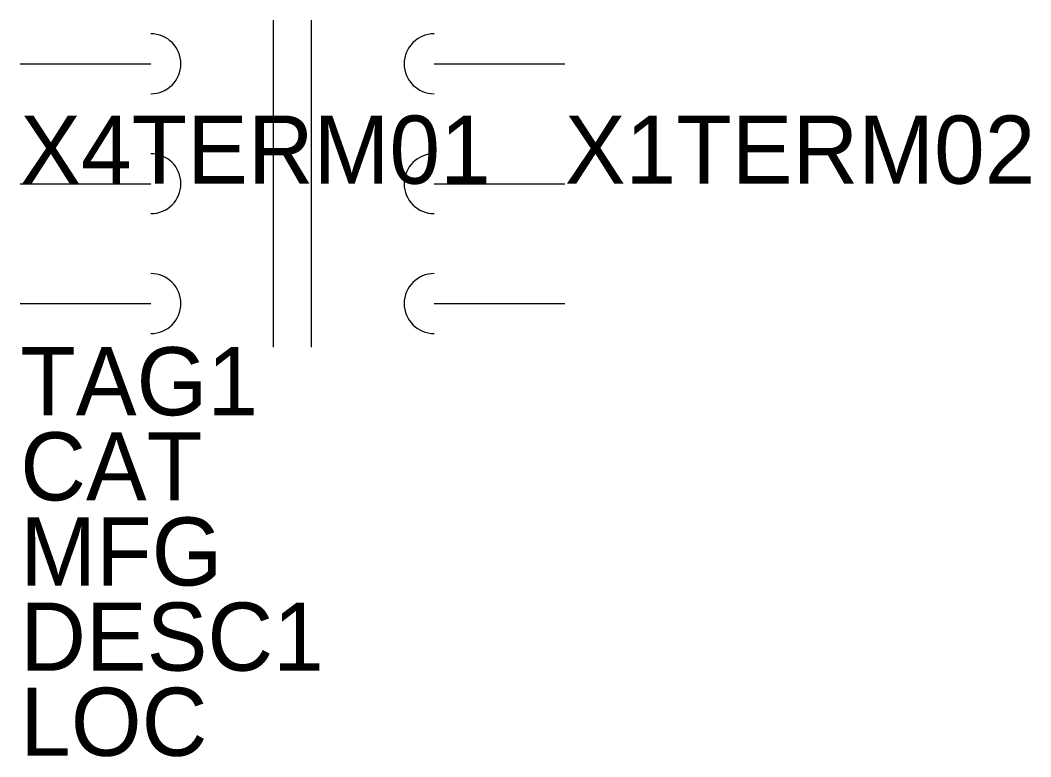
# Model space of a CAD drawing. Extents: x -0.5 to 1.36, y -1.05 to 0.3.
import ezdxf

# ---------------------------------------------------------------- set-up
doc = ezdxf.new("R2010")
doc.units = 0
doc.layers.get('0').update_dxf_attribs({"linetype": 'CONTINUOUS'})

msp = doc.modelspace()

# ---------------------------------------------------------------- linework, layer by layer
for p, q in [((-0.035, -0.3), (-0.035, 0.3)), ((0.035, -0.3), (0.035, 0.3)), ((-0.5, 0.22), (-0.26, 0.22)), ((0.26, 0.22), (0.5, 0.22)), ((-0.5, 0), (-0.26, 0)), ((0.26, 0), (0.5, 0)), ((-0.5, -0.22), (-0.26, -0.22)), ((0.26, -0.22), (0.5, -0.22))]:
    msp.add_line(p, q)
for centre, start, end in [((-0.26, 0.22), -90, 90), ((0.26, 0.22), 90, 270), ((-0.26, 0), -90, 90), ((0.26, 0), 90, 270), ((-0.26, -0.22), -90, 90), ((0.26, -0.22), 90, 270)]:
    msp.add_arc(centre, 0.055, start, end)

# ---------------------------------------------------------------- texts
at = {"flags": 1}
for tag, p in [('X4TERM01', (-0.5, 0)), ('X1TERM02', (0.5, 0))]:
    msp.add_attdef(tag, p, '', height=0.125, dxfattribs=at)
for tag, p in [('TAG1', (-0.5, -0.425)), ('CAT', (-0.5, -0.58125)), ('MFG', (-0.5, -0.7375)), ('DESC1', (-0.5, -0.89375)), ('LOC', (-0.5, -1.05))]:
    msp.add_attdef(tag, p, '', height=0.125)

doc.saveas('drawing.dxf')
